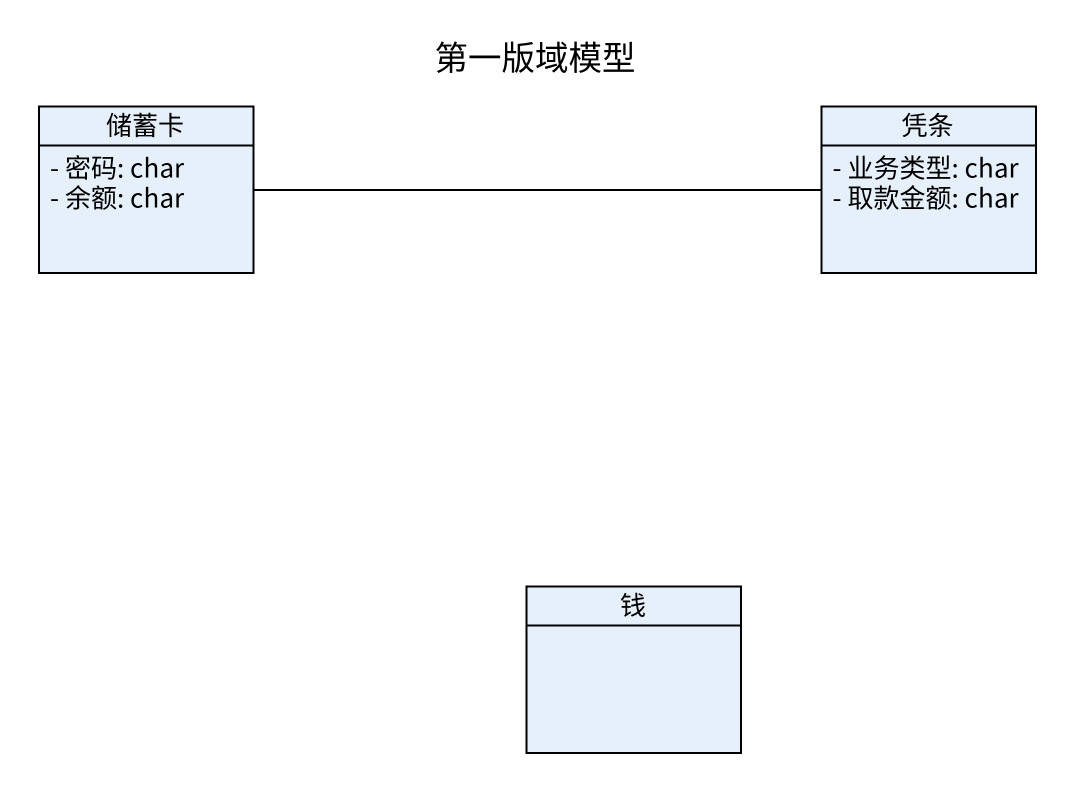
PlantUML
@startuml
title 第一版域模型
hide circle
hide empty members
skinparam classAttributeIconSize 0
class 储蓄卡 {
  - 密码: char
  - 余额: char
}
class 凭条 {
  - 业务类型: char
  - 取款金额: char
}
class 钱
储蓄卡 -right- 凭条
@enduml
